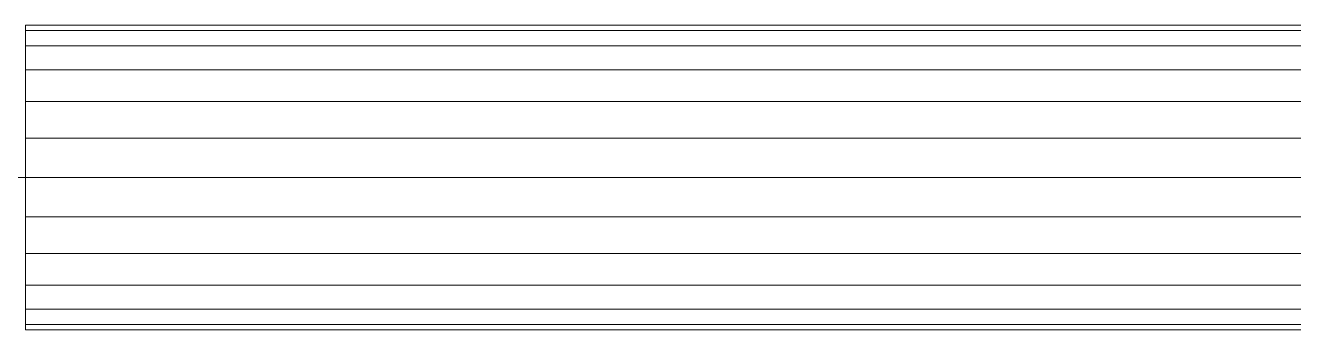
# Model space of a CAD drawing. Header units: inches. Extents: x -3325 to -59, y 5 to 733.
# Drawn here: x -929.01 to -917.01, y 324.56 to 327.44 of the extents above; entities that cross this region are included whole.
import ezdxf

# ---------------------------------------------------------------- set-up
doc = ezdxf.new("R2010")
doc.units = ezdxf.units.IN
doc.header["$MEASUREMENT"] = 0
doc.layers.add('P-PIPE', color=10, linetype='Continuous', lineweight=9)

msp = doc.modelspace()

# ---------------------------------------------------------------- linework, layer by layer
at = {"layer": 'P-PIPE', "color": 1}
for p in [(-934.992, 326, 1076), (-790.992, 326, 1076), (-790.992, 326, 1076)]:
    msp.add_line(p, (-929.008, 326, 1076), dxfattribs=at)

# ---------------------------------------------------------------- meshes
mesh = msp.add_polyface(dxfattribs=at)
corners = [(-929.008, 327.438, 1076), (-929.008, 327.389, 1075.628), (-929.008, 327.245, 1075.281), (-929.008, 327.016, 1074.984), (-929.008, 326.719, 1074.755), (-929.008, 326.372, 1074.611), (-929.008, 326, 1074.562), (-929.008, 325.628, 1074.611), (-929.008, 325.281, 1074.755), (-929.008, 324.984, 1074.984), (-929.008, 324.755, 1075.281), (-929.008, 324.611, 1075.628), (-929.008, 324.562, 1076), (-929.008, 324.611, 1076.372), (-929.008, 324.755, 1076.719), (-929.008, 324.984, 1077.016), (-929.008, 325.281, 1077.245), (-929.008, 325.628, 1077.389), (-929.008, 326, 1077.438), (-929.008, 326.372, 1077.389), (-929.008, 326.719, 1077.245), (-929.008, 327.016, 1077.016), (-929.008, 327.245, 1076.719), (-929.008, 327.389, 1076.372)]
mesh.append_faces([[corners[k] for k in face] for face in [(1, 23, 0), (10, 8, 9)]], dxfattribs={"vtx0": -1, "color": 1})
mesh.append_faces([[corners[k] for k in face] for face in [(11, 14, 8, 10)]], dxfattribs={"vtx0": -1, "vtx1": -1, "vtx2": -1, "color": 1})
mesh.append_faces([[corners[k] for k in face] for face in [(19, 4, 5, 7)]], dxfattribs={"vtx0": -1, "vtx2": -1, "vtx3": -1, "color": 1})
mesh.append_faces([[corners[k] for k in face] for face in [(19, 20, 4)]], dxfattribs={"vtx1": -1, "vtx2": -1, "color": 1})
mesh.append_faces([[corners[k] for k in face] for face in [(1, 2, 22, 23), (7, 8, 16, 17)]], dxfattribs={"vtx1": -1, "vtx3": -1, "color": 1})
mesh.append_faces([[corners[k] for k in face] for face in [(5, 6, 7)]], dxfattribs={"vtx2": -1, "color": 1})
mesh.append_faces([[corners[k] for k in face] for face in [(2, 3, 4, 22), (20, 21, 22, 4), (17, 18, 19, 7), (14, 15, 16, 8)]], dxfattribs={"vtx2": -1, "vtx3": -1, "color": 1})
mesh.append_faces([[corners[k] for k in face] for face in [(11, 12, 13, 14)]], dxfattribs={"vtx3": -1, "color": 1})
mesh = msp.add_polyface(dxfattribs=at)
corners = [(-790.992, 326, 1077.438), (-790.992, 326.372, 1077.389), (-790.992, 326.719, 1077.245), (-790.992, 327.016, 1077.016), (-790.992, 327.245, 1076.719), (-790.992, 327.389, 1076.372), (-790.992, 327.438, 1076), (-929.008, 327.438, 1076), (-929.008, 327.389, 1076.372), (-929.008, 327.245, 1076.719), (-929.008, 327.016, 1077.016), (-929.008, 326.719, 1077.245), (-929.008, 326.372, 1077.389), (-929.008, 326, 1077.438)]
mesh.append_faces([[corners[k] for k in face] for face in [(8, 9, 4, 5), (3, 4, 9, 10), (11, 12, 1, 2), (2, 3, 10, 11)]], dxfattribs={"vtx1": -1, "vtx3": -1, "color": 1})
mesh.append_faces([[corners[k] for k in face] for face in [(6, 7, 8, 5)]], dxfattribs={"vtx2": -1, "color": 1})
mesh.append_faces([[corners[k] for k in face] for face in [(12, 13, 0, 1)]], dxfattribs={"vtx3": -1, "color": 1})
mesh = msp.add_polyface(dxfattribs=at)
corners = [(-790.992, 327.438, 1076), (-790.992, 327.389, 1075.628), (-790.992, 327.245, 1075.281), (-790.992, 327.016, 1074.984), (-790.992, 326.719, 1074.755), (-790.992, 326.372, 1074.611), (-790.992, 326, 1074.562), (-929.008, 326, 1074.562), (-929.008, 326.372, 1074.611), (-929.008, 326.719, 1074.755), (-929.008, 327.016, 1074.984), (-929.008, 327.245, 1075.281), (-929.008, 327.389, 1075.628), (-929.008, 327.438, 1076)]
mesh.append_faces([[corners[k] for k in face] for face in [(7, 8, 5, 6)]], dxfattribs={"vtx1": -1, "color": 1})
mesh.append_faces([[corners[k] for k in face] for face in [(8, 9, 4, 5), (3, 4, 9, 10), (11, 12, 1, 2), (2, 3, 10, 11)]], dxfattribs={"vtx1": -1, "vtx3": -1, "color": 1})
mesh.append_faces([[corners[k] for k in face] for face in [(12, 13, 0, 1)]], dxfattribs={"vtx3": -1, "color": 1})
mesh = msp.add_polyface(dxfattribs=at)
corners = [(-790.992, 324.562, 1076), (-790.992, 324.611, 1076.372), (-790.992, 324.755, 1076.719), (-790.992, 324.984, 1077.016), (-790.992, 325.281, 1077.245), (-790.992, 325.628, 1077.389), (-790.992, 326, 1077.438), (-929.008, 326, 1077.438), (-929.008, 325.628, 1077.389), (-929.008, 325.281, 1077.245), (-929.008, 324.984, 1077.016), (-929.008, 324.755, 1076.719), (-929.008, 324.611, 1076.372), (-929.008, 324.562, 1076)]
mesh.append_faces([[corners[k] for k in face] for face in [(7, 8, 5, 6)]], dxfattribs={"vtx1": -1, "color": 1})
mesh.append_faces([[corners[k] for k in face] for face in [(8, 9, 4, 5), (3, 4, 9, 10), (11, 12, 1, 2), (2, 3, 10, 11)]], dxfattribs={"vtx1": -1, "vtx3": -1, "color": 1})
mesh.append_faces([[corners[k] for k in face] for face in [(12, 13, 0, 1)]], dxfattribs={"vtx3": -1, "color": 1})
mesh = msp.add_polyface(dxfattribs=at)
corners = [(-790.992, 326, 1074.562), (-790.992, 325.628, 1074.611), (-790.992, 325.281, 1074.755), (-790.992, 324.984, 1074.984), (-790.992, 324.755, 1075.281), (-790.992, 324.611, 1075.628), (-790.992, 324.562, 1076), (-929.008, 324.562, 1076), (-929.008, 324.611, 1075.628), (-929.008, 324.755, 1075.281), (-929.008, 324.984, 1074.984), (-929.008, 325.281, 1074.755), (-929.008, 325.628, 1074.611), (-929.008, 326, 1074.562)]
mesh.append_faces([[corners[k] for k in face] for face in [(7, 8, 5, 6)]], dxfattribs={"vtx1": -1, "color": 1})
mesh.append_faces([[corners[k] for k in face] for face in [(8, 9, 4, 5), (3, 4, 9, 10), (11, 12, 1, 2), (2, 3, 10, 11)]], dxfattribs={"vtx1": -1, "vtx3": -1, "color": 1})
mesh.append_faces([[corners[k] for k in face] for face in [(12, 13, 0, 1)]], dxfattribs={"vtx3": -1, "color": 1})

doc.saveas('drawing.dxf')
